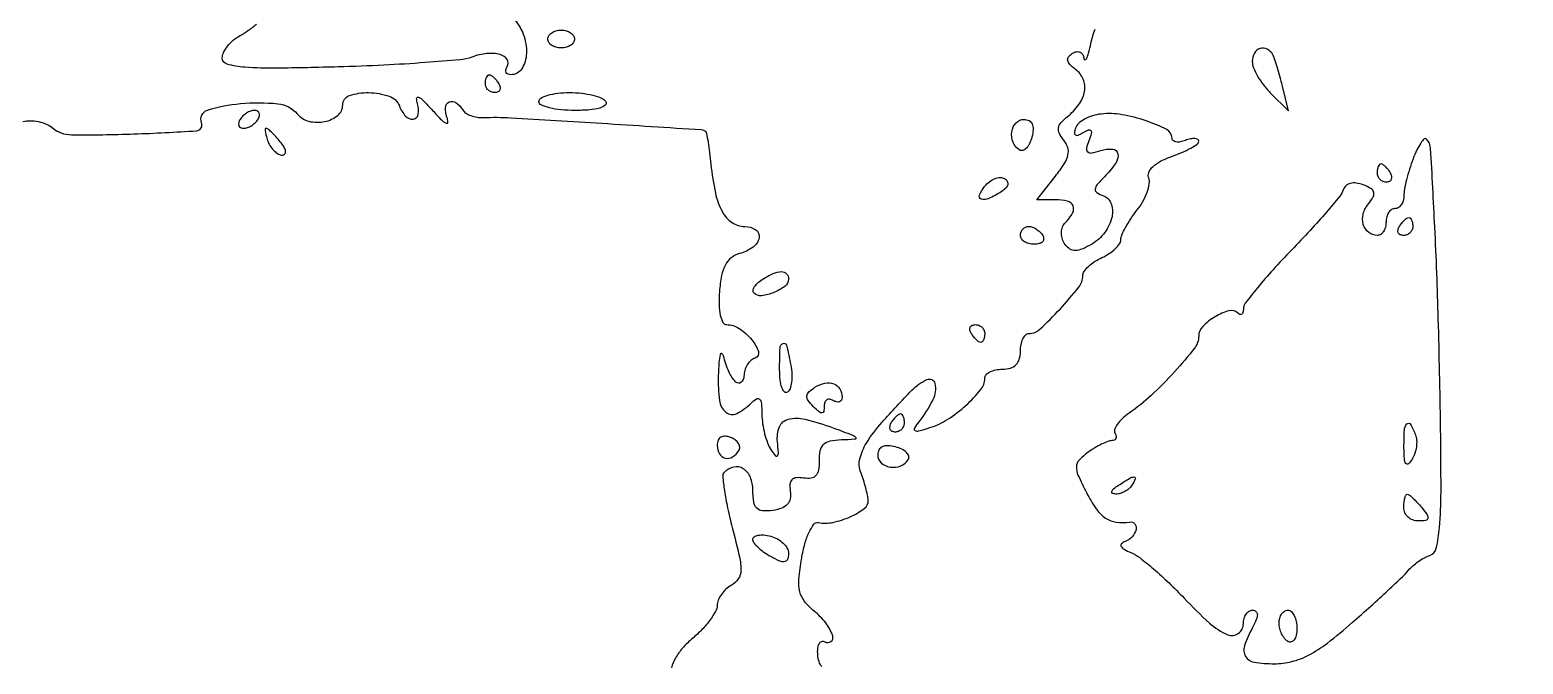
# Model space of a CAD drawing. Extents: x 0 to 4160, y 0 to 3120.
# Drawn here: x 3593.9 to 3761.4, y 1808 to 1879 of the extents above; entities that cross this region are included whole.
import ezdxf

# ---------------------------------------------------------------- set-up
doc = ezdxf.new("R2010")
doc.units = 0

msp = doc.modelspace()

# ---------------------------------------------------------------- linework, layer by layer
for points in [[(4159.499279, 606.274193, 0.000001), (4159.667734, 974.478125, 0.000057), (4159.806661, 1380.08378, 0.000034), (4159.883999, 1862.25), (4160, 3120), (3296.563358, 3120), (2433.126717, 3120)], [(757.647081, 3119.740147, 0.000002), (520.492565, 3119.487217, 0.4139)], [(1964.75, 0.149832, 0.000016), (2717.930904, 0.232101, 0.000028), (3351.473438, 0.357111)], [(3648.093411, 1880.351034, -0.10731), (3649.24997, 1878.552966, -0.098414), (3649.604393, 1876.378858, -0.131858), (3649.081511, 1874.669166, -0.258485), (3647.873595, 1874, -0.105546), (3647.539815, 1874.071252, -0.180401), (3647.339299, 1874.268661, -0.163962), (3647.306179, 1874.565239, -0.085144), (3647.447214, 1874.91459, 0.292049), (3647.435643, 1875.700706, 0.182741), (3646.664247, 1876.258775, 0.093359), (3645.181318, 1876.375606, 0.060445), (3643.5, 1875.984951, -0.064388), (3642.143709, 1875.681025, -0.004555), (3638.26875, 1875.359687, -0.006371), (3633.625095, 1875.0766, -0.004759), (3628.5, 1874.878532, -0.003756), (3621.586897, 1874.729208, -0.022957), (3618.018394, 1874.842801, -0.046007), (3616.044996, 1875.180889, -0.339503), (3615.5, 1875.891014, -0.115828), (3615.643971, 1876.504158, -0.053421), (3616.0875, 1877.199182, -0.048873), (3616.734942, 1877.863666, -0.048647), (3617.5, 1878.391014, 0.027589), (3618.374781, 1878.941226, 0.016513), (3619.353125, 1879.684407, 0.016509)], [(3682.734803, 1807.675844, -0.101836), (3682.422619, 1808.234327, -0.057954), (3682.275179, 1808.996997, -0.042421), (3682.282332, 1809.741662, -0.099708), (3682.442292, 1810.271586, -0.193409), (3682.719469, 1810.503528, -0.220539), (3683.060521, 1810.462596, 0.303381), (3683.749519, 1810.487092, 0.330671), (3683.949556, 1811.117112, 0.080981), (3683.166194, 1812.575659, 0.058983), (3681.879464, 1813.896521, -0.054049), (3680.795884, 1814.987172, -0.110726), (3680.270496, 1816.064886, -0.080797), (3680.168402, 1817.484349, -0.019484), (3680.471208, 1819.829582, -0.025538), (3680.829538, 1821.443859, -0.042074), (3681.313318, 1822.75452, -0.052538), (3681.84416, 1823.634749, -0.284811), (3682.341745, 1823.826719, 0.098575), (3683.983077, 1823.842798, 0.053295), (3685.912929, 1824.466947, 0.054514), (3687.496913, 1825.391223, 0.253486), (3687.929715, 1826.317388, 0.036858), (3687.851135, 1826.904521, 0.013292), (3687.656267, 1827.724538, 0.013101), (3687.394371, 1828.614844, 0.015179), (3687.097526, 1829.446997, -0.153496), (3686.993837, 1830.960795, -0.080348), (3687.730596, 1832.720158, -0.043263), (3689.486719, 1835.062143, -0.010227), (3692.821429, 1838.639362, -0.091741), (3694.52067, 1839.844907, -0.479146), (3695.408226, 1839.405641, -0.173689), (3695.176485, 1837.581651, -0.047998), (3693.602607, 1835.105754, 0.028906), (3693.10709, 1834.388206, 0.434137), (3693.180403, 1834.125957, 0.188363), (3693.591939, 1834.081892, 0.010409), (3694.856562, 1834.454475, 0.065936), (3696.851344, 1835.391176, 0.040922), (3698.909948, 1836.964249, 0.039839), (3700.537873, 1838.687814, 0.170945), (3701, 1840, -0.191087), (3701.151477, 1840.381882, -0.088204), (3701.5875, 1840.70625, -0.068025), (3702.234582, 1840.926307, -0.048028), (3703, 1841, 0.072254), (3703.873159, 1841.126841, 0.124864), (3704.5, 1841.5, 0.124864), (3704.873159, 1842.126841, 0.072254), (3705, 1843, -0.046012), (3705.070596, 1843.765515, -0.065948), (3705.281862, 1844.4125, -0.086009), (3705.59296, 1844.84926, -0.197582), (3705.959531, 1845, 0.189415), (3707.171424, 1845.476187, 0.018362), (3709.445109, 1847.750378, 0.019111), (3711.54007, 1850.185996, 0.169632), (3712, 1851.502653, -0.155754), (3712.147362, 1851.964236, -0.049492), (3712.627617, 1852.515179, -0.043912), (3713.318904, 1853.059679, -0.036667), (3714.136567, 1853.512872, 0.036089), (3714.953342, 1853.964339, 0.04378), (3715.641847, 1854.503781, 0.049457), (3716.118519, 1855.047417, 0.159719), (3716.260637, 1855.5, -0.1062), (3716.367529, 1856.029732, -0.022162), (3716.786452, 1856.885936, -0.022325), (3717.372383, 1857.854625, -0.019473), (3718.068194, 1858.813824, 0.037856), (3718.727317, 1859.796455, 0.041965), (3719.205152, 1860.83483, 0.046216), (3719.451024, 1861.777909, 0.133046), (3719.382868, 1862.444645, -0.195588), (3719.395116, 1863.060267, -0.103859), (3719.841137, 1863.69414, -0.069414), (3720.705643, 1864.300996, -0.034517), (3721.938744, 1864.828802, 0.017967), (3723.111595, 1865.285542, 0.026542), (3724.100756, 1865.776067, 0.024751), (3724.836541, 1866.240371, 0.244287), (3725, 1866.554969, 0.272985), (3724.879527, 1866.759184, 0.112796), (3724.559375, 1866.85131, 0.068722), (3724.075131, 1866.811667, 0.036891), (3723.5, 1866.638374, -0.048275), (3722.925281, 1866.479358, -0.088389), (3722.440625, 1866.480746, -0.138212), (3722.122866, 1866.63576, -0.213729), (3722, 1866.910064, 0.283136), (3721.41675, 1867.857479, 0.035179), (3719.084917, 1868.834607, 0.039071), (3716.367476, 1869.523794, 0.068868), (3714.057109, 1869.599507, 0.047355), (3713.090233, 1869.404118, 0.051146), (3712.203495, 1869.033138, 0.057238), (3711.520699, 1868.553076, 0.131221), (3711.177377, 1868.032131, 0.051151), (3711.058958, 1867.501419, 0.297494), (3711.180363, 1867.256986, 0.238282), (3711.486672, 1867.237461, 0.037365), (3712.040207, 1867.524849, -0.039763), (3712.631618, 1867.828316, -0.354765), (3712.892677, 1867.751202, -0.223895), (3712.948007, 1867.410993, -0.02178), (3712.676231, 1866.598654, 0.036472), (3712.412958, 1865.727534, 0.282653), (3712.544994, 1865.342496, 0.227507), (3712.983994, 1865.234081, 0.025517), (3714.006292, 1865.501997, -0.092139), (3715.354137, 1865.669406, -0.356157), (3715.930411, 1865.138456, -0.190756), (3715.669721, 1864.049487, -0.043389), (3714.425699, 1862.568556, 0.018137), (3713.583733, 1861.663186, 0.166814), (3713.386492, 1861.172601, 0.272167), (3713.580821, 1860.799121, 0.048326), (3714.31519, 1860.432545, -0.232408), (3715.211203, 1859.466256, -0.142293), (3715.224344, 1857.879789, -0.104994), (3714.311342, 1856.141499, -0.09694), (3712.747913, 1854.865087, -0.03533), (3711.732954, 1854.410902, -0.112039), (3710.999472, 1854.317256, -0.149471), (3710.422058, 1854.556568, -0.082076), (3709.914467, 1855.138396, -0.077328), (3709.665845, 1855.727713, -0.07515), (3709.604671, 1856.370666, -0.079277), (3709.734978, 1856.972042, -0.103818), (3710.041641, 1857.441641, 0.06444), (3710.851167, 1858.49185, 0.239091), (3710.898682, 1859.301457, 0.232554), (3710.270438, 1859.833917, 0.061597), (3708.92742, 1860), (3706.85484, 1860), (3708.93254, 1862.641368, 0.024083), (3709.917159, 1864.025354, 0.086425), (3710.335718, 1865.021486, 0.133413), (3710.30246, 1865.854669, 0.097197), (3709.856735, 1866.672623, -0.056353), (3709.370412, 1867.414688, -0.154243), (3709.270772, 1868.026361, -0.14335), (3709.539425, 1868.613142, -0.046309), (3710.236582, 1869.281256, 0.067611), (3711.562524, 1870.664634, 0.113586), (3712.190631, 1872.137979, 0.143028), (3712.043781, 1873.500704, 0.136918), (3711.18628, 1874.597357, -0.038413), (3710.546593, 1875.149212, -0.150522), (3710.307012, 1875.605621, -0.216915), (3710.408208, 1876.014501, -0.087066), (3710.84851, 1876.406374, -0.094394), (3711.297514, 1876.578125, -0.155441), (3711.696971, 1876.525372, -0.160211), (3711.984191, 1876.253782, -0.101723), (3712.118315, 1875.809017, 0.345601), (3712.239311, 1875.680596, 0.332978), (3712.397777, 1875.765774, 0.042437), (3712.63815, 1876.424478, 0.011585), (3712.90353, 1877.5, -0.033884), (3713.38071, 1879.119823, -0.141688)], [(3593.14736, 1868.748786, -0.066764), (3593.963968, 1868.849281, -0.048454), (3594.875657, 1868.750698, -0.048911), (3595.740044, 1868.481143, -0.073304), (3596.414385, 1868.071054, 0.172819), (3598.585515, 1867.277379, 0.010568), (3605.591127, 1867.36792, 0.008444), (3612.608355, 1867.725732, 0.513249), (3613.176, 1868.64214, -0.440575), (3613.823894, 1870.032122, -0.053897), (3617.524958, 1870.770635, -0.046376), (3621.737473, 1870.756217, -0.19802), (3623.914323, 1869.603235, 0.160803), (3625.217427, 1868.787714, 0.109688), (3626.978658, 1868.749287, 0.123308), (3628.445286, 1869.443452, 0.2245), (3629, 1870.616631, -0.321584), (3629.753469, 1871.666974, -0.086356), (3631.903116, 1872.000559, -0.077048), (3634.218127, 1871.598109, -0.223219), (3635.361626, 1870.5, 0.091945), (3636.060958, 1869.358802, 0.24487), (3636.92916, 1869.034631, 0.336545), (3637.477486, 1869.568686, 0.114249), (3637.384912, 1870.75, -0.079364), (3637.295977, 1871.349312, -0.538467), (3637.503284, 1871.482726, -0.095453), (3638.041943, 1871.109134, -0.010332), (3639.082304, 1870, 0.010821), (3640.073401, 1868.945454, 0.09025), (3640.606436, 1868.569123, 0.552513), (3640.799005, 1868.693862, 0.083782), (3640.697392, 1869.25, -0.099982), (3640.534206, 1870.340134, -0.278849), (3640.950261, 1870.95539, -0.27146), (3641.701326, 1870.881681, -0.097621), (3642.460673, 1870.063632, 0.111699), (3642.807561, 1869.710197, 0.053897), (3643.377664, 1869.42448, 0.049599), (3644.064896, 1869.243297, 0.050599), (3644.76969, 1869.202695, -0.025391), (3647.851261, 1869.180494, -0.001237), (3658.055667, 1868.56291, -0.000223), (3669.207225, 1867.855331, -0.182379), (3669.70144, 1867.631894, -0.153346), (3669.806099, 1867.431389, -0.004253), (3669.972178, 1866.453624, -0.008365), (3670.140073, 1865.28768, -0.005601), (3670.294811, 1863.949055, 0.025699), (3670.796691, 1860.742729, 0.07391), (3671.575712, 1858.636148, 0.119846), (3672.670372, 1857.438052, 0.149071), (3674.106989, 1857, -0.148174), (3675.329509, 1856.629577, -0.302189), (3675.699207, 1855.74396, -0.190698), (3675.017221, 1854.676073, -0.090043), (3673.517513, 1853.959049, 0.099627), (3672.581443, 1853.489455, 0.104674), (3671.919277, 1852.701111, 0.074927), (3671.489883, 1851.489025, 0.028584), (3671.2504, 1849.709049, 0.024657), (3671.209716, 1848.218258, 0.047892), (3671.349497, 1847.03647, 0.068516), (3671.636195, 1846.251691, 0.277759), (3672.054315, 1846, -0.148573), (3673.45158, 1845.575437, -0.069319), (3674.877894, 1844.303126, -0.098567), (3675.613044, 1842.981068, -0.411065), (3675.241071, 1842.247024, 0.105286), (3674.766626, 1841.96805, 0.070313), (3674.364565, 1841.479959, 0.066211), (3674.092838, 1840.865599, 0.071169), (3674, 1840.216667, -0.223002), (3673.680672, 1839.536298, -0.387218), (3673.101945, 1839.562782, -0.094497), (3672.30263, 1840.736791, -0.043345), (3671.713066, 1842.5, 0.214759), (3671.523632, 1842.744517, 0.483049), (3671.33924, 1842.664062, 0.04718), (3671.190747, 1841.772803, 0.010879), (3671.116001, 1840.25, 0.03906), (3671.255609, 1837.503838, 0.189831), (3671.994529, 1836.164249, 0.297978), (3673.18256, 1836.03024, 0.079799), (3674.8, 1837.2, -0.054193), (3675.397988, 1837.680726, -0.356075), (3675.75319, 1837.639583, -0.17504), (3675.963587, 1837.174406, -0.017987), (3676.015313, 1835.95, 0.034163), (3676.093584, 1834.902018, 0.026463), (3676.316268, 1833.779062, 0.0271), (3676.638075, 1832.749195, 0.056375), (3677.018339, 1832, 0.022252), (3677.527223, 1831.297349, 0.475301), (3677.751963, 1831.294628, 0.193776), (3677.862705, 1831.637149, 0.008951), (3677.753026, 1832.880236, -0.121206), (3677.980027, 1834.54736, -0.242194), (3678.955023, 1835.400761, -0.122635), (3680.850378, 1835.400199, -0.026678), (3684, 1834.433865, -0.002964), (3686.181769, 1833.620193, -0.154227), (3686.530655, 1833.344391, -0.579245), (3686.43518, 1833.148853, -0.009264), (3684.920599, 1833.076078, 0.041814), (3683.640089, 1832.930678, 0.13907), (3682.893361, 1832.548534, 0.157307), (3682.511051, 1831.864032, 0.058211), (3682.420599, 1830.75, -0.045336), (3682.3627, 1829.704727, -0.146226), (3682.071666, 1829.08061, -0.179472), (3681.530014, 1828.792463, -0.07564), (3680.693096, 1828.806904, 0.061472), (3679.885522, 1828.843638, 0.178888), (3679.386191, 1828.613809, 0.178888), (3679.156362, 1828.114478, 0.061472), (3679.193096, 1827.306904, -0.088423), (3679.186426, 1826.487729, -0.139862), (3678.875214, 1825.863439, -0.118827), (3678.234897, 1825.431103, -0.054117), (3677.25, 1825.180449, -0.049221), (3676.091139, 1825.130915, -0.18449), (3675.43782, 1825.423078, -0.161847), (3675.095178, 1826.106925, -0.03591), (3675, 1827.430449, 0.094017), (3674.720682, 1828.902779, 0.160786), (3673.92864, 1829.855026, 0.197531), (3672.854646, 1830.037286, 0.141804), (3671.776452, 1829.443119, 0.225265), (3671.615991, 1828.992749, 0.01134), (3671.813594, 1827.401493, 0.016361), (3672.163781, 1825.465475, 0.010942), (3672.684894, 1823.274904, -0.007486), (3673.493142, 1819.978678, -0.060673), (3673.654795, 1818.434276, -0.146139), (3673.358473, 1817.5, -0.11633), (3672.575109, 1816.782095, 0.059437), (3671.972674, 1816.343828, 0.052768), (3671.462688, 1815.759637, 0.055836), (3671.115448, 1815.125057, 0.097591), (3671, 1814.539204, -0.129511), (3670.821713, 1813.86244, -0.0318), (3670.186758, 1812.890653, -0.030438), (3669.291207, 1811.834275, -0.026322), (3668.231518, 1810.838894, 0.036819), (3667.123491, 1809.75348, 0.051304), (3666.318015, 1808.624225, 0.060902), (3665.868208, 1807.546573, 0.117147)]]:
    msp.add_lwpolyline(points, format="xyb")
for points in [[(3655, 1878, -0.148195), (3654.884432, 1877.618646, -0.098894), (3654.559375, 1877.29375, -0.082425), (3654.073457, 1877.074694, -0.064853), (3653.5, 1877, -0.064853), (3652.926543, 1877.074694, -0.082425), (3652.440625, 1877.29375, -0.098894), (3652.115568, 1877.618646, -0.148195), (3652, 1878, -0.148195), (3652.115568, 1878.381354, -0.098894), (3652.440625, 1878.70625, -0.082425), (3652.926543, 1878.925306, -0.064853), (3653.5, 1879, -0.064853), (3654.073457, 1878.925306, -0.082425), (3654.559375, 1878.70625, -0.098894), (3654.884432, 1878.381354, -0.148195)], [(3731, 1875.5, 0.09613), (3731.138963, 1874.78389, 0.034547), (3731.594972, 1873.845653, 0.032735), (3732.250335, 1872.8603, 0.03327), (3733.025436, 1871.974564), (3735.050872, 1869.949128), (3734.387178, 1872.724564, 0.007468), (3734.102219, 1873.842142, 0.008457), (3733.794846, 1874.905028, 0.007819), (3733.504706, 1875.798287, 0.045421), (3733.302725, 1876.25, 0.142621), (3732.659669, 1876.881342, 0.204726), (3731.874704, 1876.951393, 0.19007), (3731.238701, 1876.425916, 0.126827)], [(3646.5, 1873, -0.082592), (3646.656512, 1872.6179, -0.161196), (3646.6254, 1872.29375, -0.182303), (3646.413961, 1872.078288, -0.108972), (3646.059017, 1872, -0.093332), (3645.654762, 1872.076123, -0.09642), (3645.311086, 1872.29375, -0.099167), (3645.081062, 1872.618444, -0.105053), (3645, 1873, -0.042167), (3645.032345, 1873.382849, -0.061769), (3645.129539, 1873.70625, -0.081139), (3645.272352, 1873.92554, -0.210953), (3645.440983, 1874, -0.151918), (3645.65171, 1873.934461, -0.038439), (3645.933975, 1873.70625, -0.035638), (3646.231006, 1873.382774, -0.029505)], [(3658.5, 1871, -0.369423), (3658.437431, 1870.597376, -0.106919), (3657.83874, 1870.273526, -0.051222), (3656.688628, 1870.063682, -0.019531), (3655.059017, 1870, -0.02325), (3653.503431, 1870.072375, -0.03716), (3652.192336, 1870.29375, -0.042932), (3651.253084, 1870.612706, -0.297764), (3651, 1871, -0.275259), (3651.229636, 1871.385522, -0.053437), (3652.010789, 1871.70625, -0.043243), (3653.122516, 1871.927436, -0.027497), (3654.440983, 1872, -0.026918), (3655.803639, 1871.926586, -0.033489), (3657.052725, 1871.70625, -0.035556), (3658.04134, 1871.386693, -0.159713)], [(3617.5, 1869, 0.076764), (3617.338175, 1868.617617, 0.154201), (3617.357263, 1868.29375, 0.186277), (3617.550471, 1868.079239, 0.117858), (3617.881966, 1868, 0.085235), (3618.310186, 1868.073533, 0.053414), (3618.769763, 1868.29375, 0.051777), (3619.189439, 1868.617474, 0.064269), (3619.5, 1869, 0.076764), (3619.661825, 1869.382383, 0.154201), (3619.642737, 1869.70625, 0.186277), (3619.449529, 1869.920761, 0.117858), (3619.118034, 1870, 0.085235), (3618.689814, 1869.926467, 0.053414), (3618.230237, 1869.70625, 0.051777), (3617.810561, 1869.382526, 0.064269)], [(3706.29269, 1867.011247, -0.047293), (3706.028927, 1866.289325, -0.082294), (3705.665037, 1865.767598, -0.124503), (3705.264948, 1865.522401, -0.21724), (3704.88631, 1865.570264, -0.161631), (3704.171815, 1866.424192, -0.132449), (3704.037105, 1867.612563, -0.149439), (3704.514896, 1868.608849, -0.209732), (3705.40638, 1869, -0.121055), (3705.967068, 1868.862233, -0.169002), (3706.317696, 1868.488925, -0.120805), (3706.429865, 1867.868269, -0.04857)], [(3620.638374, 1866.5, 0.054778), (3620.934012, 1865.926337, 0.05745), (3621.343184, 1865.440625, 0.064053), (3621.798443, 1865.11007, 0.125677), (3622.229434, 1865, 0.214681), (3622.515803, 1865.128897, 0.22275), (3622.603286, 1865.425778, 0.100348), (3622.42795, 1865.903434, 0.035237), (3622, 1866.5, 0.012711), (3621.49792, 1867.074599, 0.017822), (3621.019109, 1867.559375, 0.014236), (3620.604143, 1867.928855, 0.176553), (3620.40894, 1868, 0.407084), (3620.311504, 1867.904913, 0.044074), (3620.333541, 1867.559375, 0.034664), (3620.442315, 1867.075405, 0.019009)], [(3749.027978, 1864.573589, 0.015531), (3748.634469, 1863.433158, 0.014437), (3748.301969, 1862.242536, 0.014593), (3748.067964, 1861.167205, 0.046305), (3748, 1860.4349, -0.06794), (3747.925129, 1859.886434, -0.084528), (3747.70625, 1859.421502, -0.099719), (3747.38134, 1859.110603, -0.142091), (3747, 1859, 0.148195), (3746.618646, 1858.884432, 0.098894), (3746.29375, 1858.559375, 0.082425), (3746.074694, 1858.073457, 0.064853), (3746, 1857.5, -0.06085), (3745.929934, 1856.926402, -0.079459), (3745.723586, 1856.440625, -0.097386), (3745.417907, 1856.1154, -0.156819), (3745.059017, 1856, -0.163099), (3744.057309, 1856.335685, -0.161301), (3743.454658, 1857.208599, -0.136617), (3743.439447, 1858.392386, -0.108933), (3744.026534, 1859.531972, 0.042902), (3744.56171, 1860.30265, 0.201867), (3744.626344, 1860.826153, 0.194878), (3744.296992, 1861.250107, 0.039767), (3743.422594, 1861.668077, 0.057102), (3742.659649, 1861.864782, 0.095644), (3742.000405, 1861.830166, 0.12069), (3741.505065, 1861.570151, 0.132121), (3741.206069, 1861.118207, -0.090384), (3740.801616, 1860.381415, -0.006757), (3739.328668, 1858.617755, -0.009179), (3737.493083, 1856.55707, -0.006842), (3735.396099, 1854.349572, 0.009074), (3733.328749, 1852.15372, 0.013028), (3731.585104, 1850.129468, 0.008828), (3730.219493, 1848.396354, 0.163867), (3730, 1847.744609, -0.060297), (3729.955321, 1847.375468, -0.180547), (3729.814502, 1847.16881, -0.249528), (3729.608893, 1847.142695, -0.106062), (3729.368517, 1847.29815, 0.269924), (3728.408585, 1847.551577, 0.066198), (3726.844336, 1846.887697, 0.063804), (3725.445159, 1845.799526, 0.197131), (3724.995373, 1844.714816, -0.167346), (3724.523766, 1843.361964, -0.016956), (3722.295192, 1840.721243, -0.022211), (3719.667403, 1838.061111, -0.035694), (3717.180927, 1836.067845, 0.03619), (3716.423736, 1835.459615, 0.053294), (3715.86478, 1834.816144, 0.068178), (3715.567212, 1834.234086, 0.226252), (3715.612578, 1833.817845, -0.08281), (3715.740419, 1833.505355, -0.161439), (3715.714614, 1833.240242, -0.182143), (3715.541141, 1833.064, -0.108669), (3715.250147, 1833, 0.092368), (3714.79961, 1832.916054, 0.022629), (3714.105923, 1832.61152, 0.022409), (3713.329759, 1832.183726, 0.020709), (3712.573653, 1831.677515, 0.04428), (3711.578889, 1830.80526, 0.183434), (3711.273386, 1830.081841, 0.115794), (3711.458242, 1829.140018, 0.01322), (3712.408204, 1827.177515, 0.032646), (3713.502925, 1825.361631, 0.091589), (3714.553888, 1824.321245, 0.116491), (3715.746699, 1823.864439, 0.072728), (3717.25, 1823.881579, -0.261402), (3717.822145, 1823.669638, -0.236769), (3717.973096, 1823.051991, -0.130103), (3717.542966, 1822.233854, -0.11818), (3716.75, 1821.699758, 0.102397), (3716.347503, 1821.446536, 0.331855), (3716.298951, 1821.153717, 0.149253), (3716.620941, 1820.823542, 0.027896), (3717.392722, 1820.454669, -0.066018), (3718.374187, 1819.890213, -0.013592), (3719.928675, 1818.630719, -0.014076), (3721.666081, 1817.056124, -0.012835), (3723.367889, 1815.338244, 0.020782), (3726.204437, 1812.564474, 0.082255), (3728.25315, 1811.255613, 0.26496), (3729.437144, 1811.390751, 0.239195), (3730, 1812.5, -0.067246), (3730.077464, 1813.073373, -0.084069), (3730.304085, 1813.559375, -0.099557), (3730.640425, 1813.884386, -0.143424), (3731.035184, 1814, -0.174147), (3731.414339, 1813.863812, -0.223915), (3731.570368, 1813.532871, -0.098707), (3731.454179, 1812.950055, -0.024465), (3731.035184, 1812.065741, 0.038903), (3730.12588, 1809.99422, 0.222264), (3730.24449, 1808.830273, 0.222547), (3731.213533, 1808.176, 0.038998), (3733.46662, 1808, 0.061811), (3735.436432, 1808.244445, 0.059597), (3737.312857, 1808.963581, 0.043023), (3739.427312, 1810.321949, 0.015145), (3742.21662, 1812.61148, 0.00348), (3744.312895, 1814.467032, 0.004283), (3746.241757, 1816.22856, 0.003562), (3747.838108, 1817.733033, 0.030958), (3748.5, 1818.449251, -0.041518), (3748.985507, 1818.95287, -0.027134), (3749.620047, 1819.451948, -0.027281), (3750.29652, 1819.873863, -0.046083), (3750.90867, 1820.140661, 0.262569), (3751.63644, 1820.940367, 0.035299), (3751.999053, 1823.272926, 0.020701), (3752.16651, 1827.233405, 0.003804), (3752.117122, 1834.55289, 0.003322), (3751.863386, 1846.634864, 0.005363), (3751.468781, 1856.914807, 0.001661), (3751.00561, 1865.743297, 0.184466), (3750.532722, 1866.800611, 0.409191), (3750.279972, 1866.802782, 0.052138), (3749.894038, 1866.343089, 0.037627), (3749.456385, 1865.576926, 0.020116)], [(3745, 1863, 0.105053), (3745.081062, 1862.618444, 0.099167), (3745.311086, 1862.29375, 0.09642), (3745.654762, 1862.076123, 0.093332), (3746.059017, 1862, 0.108972), (3746.413961, 1862.078288, 0.182303), (3746.6254, 1862.29375, 0.161196), (3746.656512, 1862.6179, 0.082592), (3746.5, 1863, 0.029505), (3746.231006, 1863.382774, 0.035638), (3745.933975, 1863.70625, 0.038439), (3745.65171, 1863.934461, 0.151918), (3745.440983, 1864, 0.210953), (3745.272352, 1863.92554, 0.081139), (3745.129539, 1863.70625, 0.061769), (3745.032345, 1863.382849, 0.042167)], [(3702.856763, 1860.890313, -0.032662), (3701.443277, 1860.119074, -0.188345), (3700.608907, 1860.067401, -0.444336), (3700.399887, 1860.530403, -0.070243), (3700.990862, 1861.48899, -0.057015), (3701.537349, 1862.012749, -0.069165), (3702.155439, 1862.360229, -0.082132), (3702.747486, 1862.486507, -0.151089), (3703.22007, 1862.36399, -0.125121), (3703.522353, 1862.051172, -0.192588), (3703.573772, 1861.683119, -0.136748), (3703.348827, 1861.284273, -0.055227)], [(3749, 1857, -0.105053), (3748.918938, 1856.618444, -0.099167), (3748.688914, 1856.29375, -0.09642), (3748.345238, 1856.076123, -0.093332), (3747.940983, 1856, -0.108972), (3747.586039, 1856.078288, -0.182303), (3747.3746, 1856.29375, -0.161196), (3747.343488, 1856.6179, -0.082592), (3747.5, 1857, -0.029505), (3747.768994, 1857.382774, -0.035638), (3748.066025, 1857.70625, -0.038439), (3748.34829, 1857.934461, -0.151918), (3748.559017, 1858, -0.210953), (3748.727648, 1857.92554, -0.081139), (3748.870461, 1857.70625, -0.061769), (3748.967655, 1857.382849, -0.042167)], [(3707.5, 1856, -0.139169), (3707.607943, 1855.620352, -0.191142), (3707.478525, 1855.29375, -0.138808), (3707.110654, 1855.073267, -0.066118), (3706.559017, 1855, -0.062283), (3705.962904, 1855.074545, -0.080552), (3705.457961, 1855.29375, -0.097988), (3705.120018, 1855.618621, -0.153634), (3705, 1856, -0.092995), (3705.071618, 1856.381732, -0.096318), (3705.276414, 1856.70625, -0.099231), (3705.581949, 1856.923444, -0.105429), (3705.940983, 1857, -0.089642), (3706.346558, 1856.926698, -0.053229), (3706.7871, 1856.70625, -0.051032), (3707.193797, 1856.382515, -0.06081)], [(3679, 1851.106989, -0.235013), (3678.605851, 1850.314736, -0.065144), (3677.363323, 1849.607605, -0.065054), (3675.978567, 1849.243137, -0.232255), (3675.135832, 1849.530834, -0.225803), (3675.031688, 1849.824088, -0.108353), (3675.1598, 1850.212264, -0.073844), (3675.507637, 1850.640593, -0.044378), (3676.02896, 1851.03906, -0.032058), (3677.290528, 1851.727967, -0.103585), (3678.215679, 1851.943896, -0.218031), (3678.769607, 1851.705454, -0.185839)], [(3701, 1845, -0.042167), (3700.967655, 1844.617151, -0.061769), (3700.870461, 1844.29375, -0.081139), (3700.727648, 1844.07446, -0.210953), (3700.559017, 1844, -0.151918), (3700.34829, 1844.065539, -0.038439), (3700.066025, 1844.29375, -0.035638), (3699.768994, 1844.617226, -0.029505), (3699.5, 1845, -0.082592), (3699.343488, 1845.3821, -0.161196), (3699.3746, 1845.70625, -0.182303), (3699.586039, 1845.921712, -0.108972), (3699.940983, 1846, -0.093332), (3700.345238, 1845.923877, -0.09642), (3700.688914, 1845.70625, -0.099167), (3700.918938, 1845.381556, -0.105053)], [(3679.249313, 1841.476133, -0.034573), (3679.370306, 1840.470717, -0.043863), (3679.335701, 1839.536451, -0.0501), (3679.16624, 1838.795388, -0.174824), (3678.865891, 1838.417116, -0.359763), (3678.53715, 1838.462476, -0.10349), (3678.254355, 1838.937753, -0.055737), (3678.061301, 1839.804572, -0.026952), (3678, 1840.940983, -0.009424), (3678.046425, 1843.403834, -0.289827), (3678.378671, 1843.887511, -0.464652), (3678.772241, 1843.689945, -0.011685)], [(3685, 1837.881966, -0.117858), (3684.920761, 1837.550471, -0.186277), (3684.70625, 1837.357263, -0.154201), (3684.382383, 1837.338175, -0.076764), (3684, 1837.5, 0.103804), (3683.618914, 1837.637687, 0.179349), (3683.29375, 1837.56665, 0.165378), (3683.075673, 1837.293078, 0.086517), (3683, 1836.859017, -0.045713), (3682.945933, 1836.268877, -0.357702), (3682.75, 1836.103499, -0.185126), (3682.416952, 1836.225869, -0.016796), (3681.758359, 1836.841641, -0.042153), (3681.190856, 1837.513845, -0.179744), (3681.057442, 1838.012958, -0.186792), (3681.284069, 1838.466016, -0.046051), (3681.960613, 1838.975658, -0.08151), (3683.08431, 1839.438761, -0.144409), (3684.076676, 1839.380562, -0.176865), (3684.74775, 1838.820439, -0.13205)], [(3690.5, 1835, 0.082592), (3690.343488, 1834.6179, 0.161196), (3690.3746, 1834.29375, 0.182303), (3690.586039, 1834.078288, 0.108972), (3690.940983, 1834, 0.093332), (3691.345238, 1834.076123, 0.09642), (3691.688914, 1834.29375, 0.099167), (3691.918938, 1834.618444, 0.105053), (3692, 1835, 0.042167), (3691.967655, 1835.382849, 0.061769), (3691.870461, 1835.70625, 0.081139), (3691.727648, 1835.92554, 0.210953), (3691.559017, 1836, 0.151918), (3691.34829, 1835.934461, 0.038439), (3691.066025, 1835.70625, 0.035638), (3690.768994, 1835.382774, 0.029505)], [(3749.300491, 1833.659316, -0.078095), (3749.432233, 1833.042838, -0.047824), (3749.40176, 1832.298472, -0.046657), (3749.226161, 1831.547614, -0.06042), (3748.922793, 1830.909316, -0.066116), (3748.506965, 1830.412012, -0.458049), (3748.229745, 1830.444512, -0.134771), (3748.057329, 1830.952663, -0.013404), (3748.015313, 1832.25, -0.014704), (3748.061427, 1834.18413, -0.173231), (3748.347369, 1834.867481, -0.508946), (3748.748666, 1834.82311, -0.038196)], [(3671, 1832.468615, 0.128597), (3671.245023, 1831.531694, 0.21), (3671.890389, 1831.045923, 0.198008), (3672.717023, 1831.179081, 0.117169), (3673.435239, 1831.895215, 0.160704), (3673.527613, 1832.281217, 0.122111), (3673.387051, 1832.695897, 0.094924), (3673.024563, 1833.077963, 0.064087), (3672.494256, 1833.36383, 0.076022), (3671.882944, 1833.497106, 0.151817), (3671.406756, 1833.381367, 0.165347), (3671.106064, 1833.02676, 0.094172)], [(3689, 1831.40638, 0.209732), (3689.391151, 1830.514896, 0.149439), (3690.387437, 1830.037105, 0.132449), (3691.575808, 1830.171815, 0.161631), (3692.429736, 1830.88631, 0.21724), (3692.477599, 1831.264948, 0.124503), (3692.232402, 1831.665037, 0.082294), (3691.710675, 1832.028927, 0.047293), (3690.988753, 1832.29269, 0.04857), (3690.131731, 1832.429865, 0.120805), (3689.511075, 1832.317696, 0.169002), (3689.137767, 1831.967068, 0.121055)], [(3717.5, 1828, -0.075854), (3717.175433, 1827.618541, -0.054031), (3716.713662, 1827.298248, -0.053889), (3716.192374, 1827.083483, -0.074131), (3715.690983, 1827.015313, -0.102799), (3715.327599, 1827.095709, -0.37991), (3715.239151, 1827.292684, -0.147021), (3715.445888, 1827.597454, -0.027275), (3716, 1828, -0.008108), (3717.281145, 1828.798791, -0.136158), (3717.758161, 1828.931144, -0.541951), (3717.886554, 1828.734105, -0.034464)], [(3750, 1825.5, -0.020633), (3750.618371, 1824.689039, -0.217533), (3750.691858, 1824.28931, -0.304492), (3750.434686, 1824.057736, -0.035496), (3749.622445, 1824, -0.091307), (3749.003059, 1824.114059, -0.095788), (3748.476593, 1824.440625, -0.099536), (3748.124301, 1824.927707, -0.107348), (3748, 1825.5, -0.023761), (3748.027334, 1826.07485, -0.037907), (3748.110907, 1826.559375, -0.044235), (3748.231422, 1826.90557, -0.294983), (3748.377555, 1827, -0.172217), (3748.587584, 1826.925448, -0.016008), (3749.00989, 1826.559375, -0.019119), (3749.495645, 1826.074554, -0.013852)], [(3679, 1820.348185, -0.081636), (3678.895, 1819.709372, -0.27477), (3678.586165, 1819.444633, -0.144616), (3678.023845, 1819.509516, -0.022324), (3677, 1820, -0.031406), (3676.234464, 1820.473777, -0.038417), (3675.5875, 1821.011861, -0.042214), (3675.132992, 1821.534439, -0.159191), (3675, 1821.941564, -0.2522), (3675.156652, 1822.232382, -0.102921), (3675.5875, 1822.403212, -0.067868), (3676.233601, 1822.427023, -0.039291), (3677, 1822.289749, -0.062437), (3677.76465, 1821.983903, -0.06644), (3678.4125, 1821.503672, -0.07437), (3678.85053, 1820.929568, -0.126491)], [(3736, 1811.940983, -0.047867), (3735.928459, 1811.195401, -0.104212), (3735.70625, 1810.66835, -0.181468), (3735.378123, 1810.441401, -0.202618), (3735, 1810.5, -0.08825), (3734.617164, 1810.842344, -0.053305), (3734.29375, 1811.359775, -0.051278), (3734.074167, 1811.961978, -0.061875), (3734, 1812.559017, -0.067639), (3734.074854, 1813.109818, -0.08433), (3734.29375, 1813.576711, -0.09965), (3734.61866, 1813.888931, -0.142666), (3735, 1814, -0.195654), (3735.381985, 1813.844577, -0.086673), (3735.70625, 1813.395164, -0.066561), (3735.926392, 1812.729059, -0.0466)]]:
    msp.add_lwpolyline(points, format="xyb", close=True)

doc.saveas('drawing.dxf')
